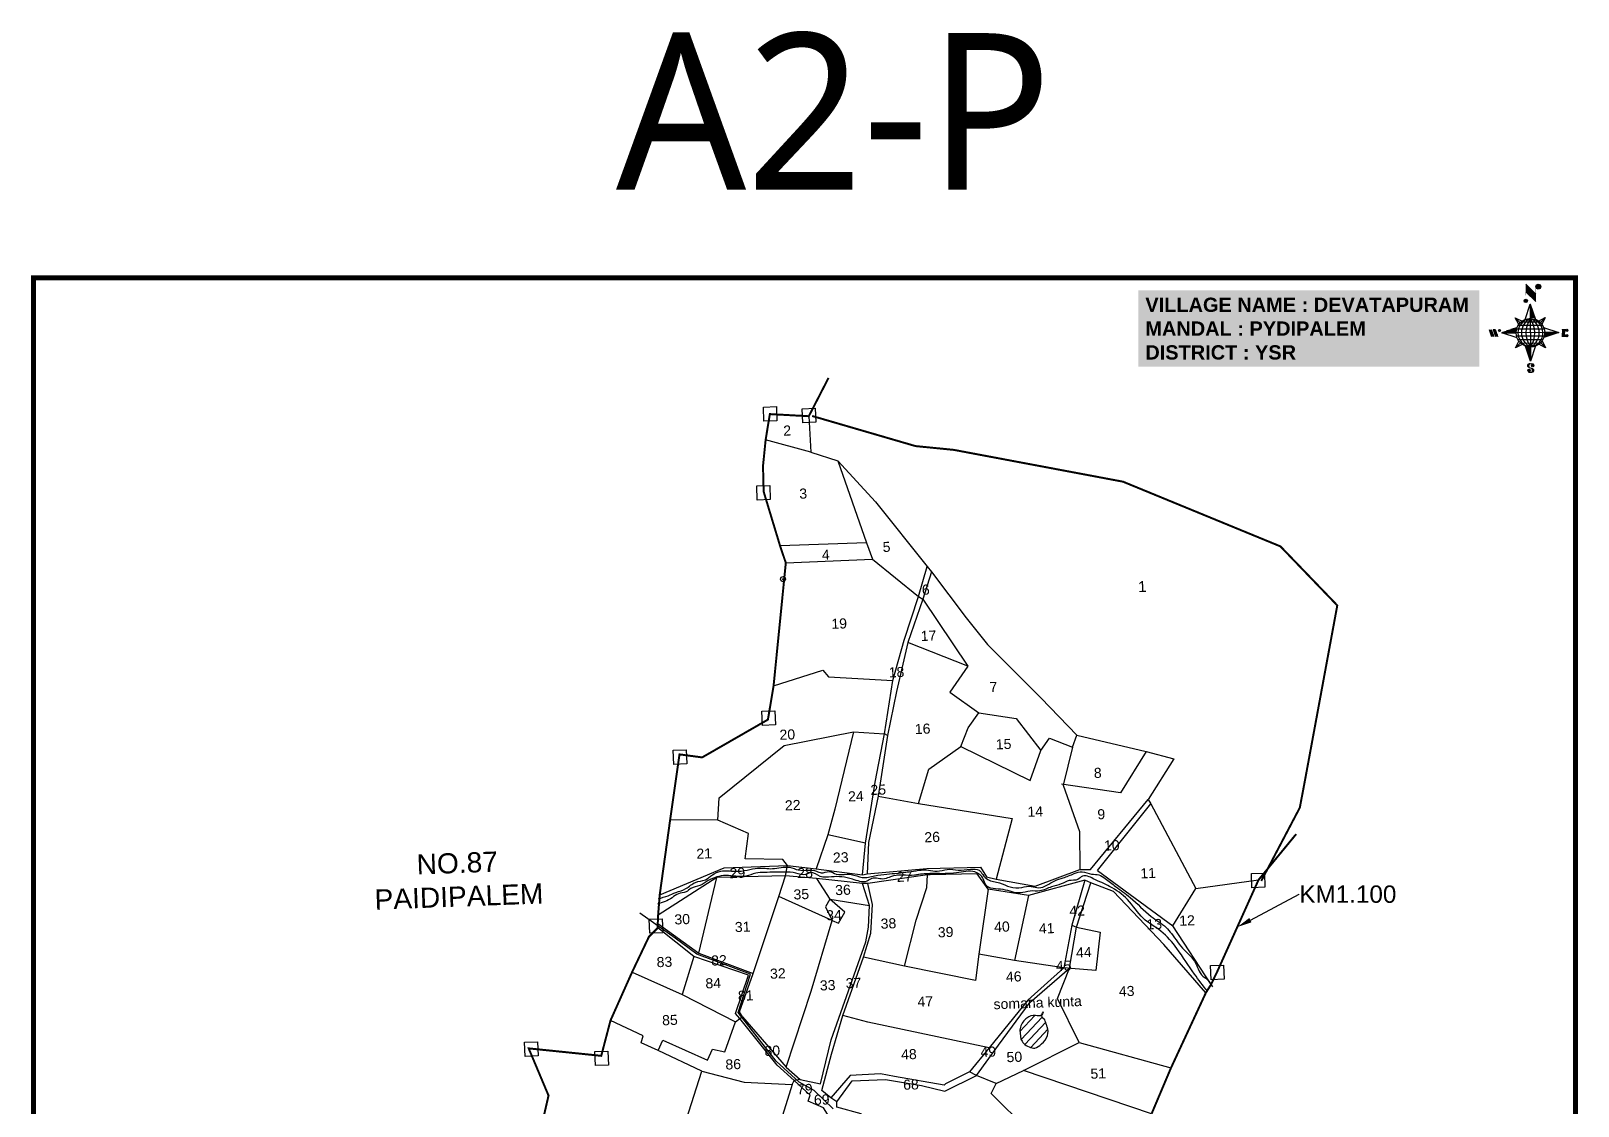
# Model space of a CAD drawing. Header units: inches. Extents: x 196274 to 199395, y 1622864 to 1627776.
# Drawn here: x 196274 to 199395, y 1625607 to 1627776 of the extents above; entities that cross this region are included whole.
import ezdxf
from ezdxf import colors
from ezdxf.entities.mleader import LeaderData, LeaderLine
from ezdxf.enums import TextEntityAlignment as Align
from ezdxf.math import Vec2, Vec3

# ---------------------------------------------------------------- set-up
doc = ezdxf.new("R2010")
doc.units = ezdxf.units.IN
doc.header["$LTSCALE"] = 15
doc.header["$MEASUREMENT"] = 0
doc.header["$PDMODE"] = 32
doc.header["$PDSIZE"] = 10
for name, color, linetype in [('bord', 1, 'Continuous'), ('CADAS', 1, 'Continuous'), ('PLOT', 7, 'Continuous'), ('PLOT NO', 7, 'Continuous'), ('ROAD', 1, 'Continuous'), ('STREAM', 4, 'Continuous'), ('TEXT', 1, 'Continuous'), ('VILLAGE BOUNADRY', 5, 'Continuous'), ('VILLAGE BOUNADRY STONES', 1, 'Continuous'), ('VILLAGE STONES', 240, 'Continuous')]:
    doc.layers.add(name, color=color, linetype=linetype)
doc.styles.get("Standard").update_dxf_attribs({"font": 'arial.ttf'})
doc.styles.add('TMS', font='trebuc.ttf')
pattern_1 = [(267.297113149, (-8720374.938, 50637915.138), (10.5367255337, -0.497431438), [])]
pattern_2 = [(357.297113149, (-8720374.938, 50637915.138), (0.497431438, 10.5367255337), [])]

# ---------------------------------------------------------------- blocks, each defined once
blk = doc.blocks.new('*X14')
at = {"color": 0, "linetype": 'Continuous'}
for p, q in [((6321.6, 240.5), (6322.3, 241.2)), ((6321.6, 240.3), (6322.3, 241)), ((6321.6, 240.1), (6322.3, 240.8)), ((6321.6, 239.9), (6322.4, 240.7)), ((6321.6, 239.8), (6322.4, 240.6)), ((6321.6, 239.6), (6322.5, 240.5)), ((6321.6, 239.4), (6322.5, 240.3)), ((6321.6, 239.2), (6322.6, 240.2)), ((6321.7, 239.1), (6322.6, 240.1)), ((6321.8, 240.8), (6322.4, 241.4)), ((6321.8, 239), (6322.7, 240)), ((6321.8, 239), (6322.8, 239.9)), ((6321.9, 238.9), (6322.9, 239.8)), ((6322, 238.8), (6323, 239.7)), ((6322.1, 241.3), (6322.4, 241.6)), ((6322.1, 238.7), (6323.1, 239.6)), ((6322.2, 238.6), (6323.1, 239.6)), ((6322.3, 238.5), (6323.2, 239.5)), ((6322.4, 238.5), (6323.3, 239.4)), ((6322.5, 238.4), (6323.4, 239.3)), ((6322.7, 238.4), (6323.6, 239.3)), ((6322.8, 238.3), (6323.7, 239.2)), ((6322.9, 238.3), (6323.8, 239.1)), ((6323.1, 238.2), (6323.9, 239.1)), ((6323.2, 238.2), (6324, 239)), ((6323.3, 238.2), (6324.2, 239)), ((6323.5, 238.1), (6324.3, 238.9)), ((6323.7, 238.1), (6324.4, 238.9)), ((6323.8, 238.1), (6324.6, 238.8)), ((6324.1, 238.2), (6324.7, 238.8)), ((6324.3, 238.3), (6324.9, 238.8)), ((6324.6, 238.3), (6325.1, 238.8)), ((6324.8, 238.4), (6325.2, 238.8)), ((6325.1, 238.5), (6325.4, 238.8)), ((6325.4, 238.6), (6325.6, 238.8))]:
    blk.add_line(p, q, dxfattribs=at)
blk = doc.blocks.new('*X13')
at = {"color": 0, "linetype": 'Continuous'}
for p, q in [((6324.4, 240.3), (6324.5, 240.4)), ((6324.6, 240.3), (6324.8, 240.5)), ((6324.7, 240.2), (6325, 240.5)), ((6324.8, 240.2), (6325.2, 240.6)), ((6325, 240.1), (6325.5, 240.6)), ((6325.1, 240.1), (6325.6, 240.6)), ((6325.2, 240), (6325.8, 240.6)), ((6325.3, 240), (6326, 240.6)), ((6325.4, 239.9), (6326.1, 240.6)), ((6325.5, 239.8), (6326.2, 240.5)), ((6325.6, 239.8), (6326.3, 240.5)), ((6325.7, 239.7), (6326.5, 240.4)), ((6325.9, 239.6), (6326.6, 240.3)), ((6326, 239.5), (6326.7, 240.3)), ((6326, 239.4), (6326.8, 240.2)), ((6326.1, 239.3), (6327, 240.2)), ((6326.2, 239.3), (6327.1, 240.1)), ((6326.3, 239.2), (6327.1, 240)), ((6326.4, 239.1), (6327.2, 239.9)), ((6326.5, 239), (6327.3, 239.8)), ((6326.5, 238.9), (6327.4, 239.7)), ((6326.6, 238.8), (6327.5, 239.6)), ((6326.7, 238.7), (6327.5, 239.5)), ((6326.8, 238.6), (6327.6, 239.4)), ((6326.8, 238.5), (6327.7, 239.3)), ((6326.8, 236.5), (6327.4, 237)), ((6326.9, 238.3), (6327.8, 239.2)), ((6326.9, 238.2), (6327.9, 239.1)), ((6326.9, 236.8), (6327.6, 237.4)), ((6327, 238.1), (6327.8, 239)), ((6327, 237.9), (6327.8, 238.8)), ((6327, 237.8), (6327.8, 238.6)), ((6327, 237.6), (6327.8, 238.4)), ((6327, 237.4), (6327.8, 238.2)), ((6327, 237.3), (6327.8, 238)), ((6327, 237.1), (6327.8, 237.9))]:
    blk.add_line(p, q, dxfattribs=at)
blk = doc.blocks.new('H')
at = {"layer": 'bord', "extrusion": (0.000427885, 0.004792, 0.999988)}
h = blk.add_hatch(dxfattribs=at)
h.set_pattern_fill('LINE', color=8, scale=84.387686, angle=-2.7029, style=0)
h.set_pattern_definition(pattern_2)
h.paths.add_polyline_path([(-492, 786, -0.090992), (-448, 775), (-486, 912)])
h = blk.add_hatch(dxfattribs=at)
h.set_pattern_fill('LINE', color=8, scale=84.387686, angle=-92.7029, style=0)
h.set_pattern_definition(pattern_1)
h.paths.add_polyline_path([(-625, 665, -0.090992), (-615, 710), (-751, 671)])
h = blk.add_hatch(dxfattribs=at)
h.set_pattern_fill('LINE', color=8, scale=84.387686, angle=-92.7029, style=0)
h.set_pattern_definition(pattern_1)
h.paths.add_polyline_path([(-246, 647), (-372, 653, -0.090992), (-382, 609)])
h = blk.add_hatch(dxfattribs=at)
h.set_pattern_fill('LINE', color=8, scale=84.387686, angle=-2.7029, style=0)
h.set_pattern_definition(pattern_2)
h.paths.add_polyline_path([(-504, 533, -0.090992), (-549, 543), (-510, 406)])
for p, q in [((-519, 1020, -1217), (-435, 927, -1216)), ((-516, 1087, -1217), (-432, 994, -1217)), ((-538, 774, -1216), (-487, 906, -1216)), ((-487, 906, -1216), (-493, 780, -1216)), ((-487, 906, -1216), (-448, 769, -1216)), ((-865, 701, -1215), (-847, 638, -1215)), ((-847, 700, -1215), (-829, 637, -1215)), ((-829, 699, -1215), (-811, 636, -1215)), ((-829, 699, -1215), (-811, 698, -1215)), ((-811, 698, -1215), (-794, 635, -1215)), ((-752, 665, -1215), (-615, 704, -1215)), ((-627, 794, -1216), (-567, 760, -1216)), ((-627, 794, -1216), (-584, 747, -1215)), ((-599, 731, -1215), (-627, 794, -1216)), ((-421, 753, -1216), (-359, 781, -1216)), ((-359, 781, -1216), (-405, 739, -1216)), ((-359, 781, -1216), (-392, 721, -1215)), ((-379, 693, -1215), (-246, 641, -1215)), ((-752, 665, -1215), (-625, 659, -1215)), ((-619, 614, -1215), (-752, 665, -1215)), ((-639, 526, -1214), (-606, 585, -1215)), ((-639, 526, -1214), (-593, 568, -1215)), ((-577, 553, -1215), (-639, 526, -1214)), ((-371, 513, -1214), (-414, 560, -1215)), ((-399, 576, -1215), (-371, 513, -1214)), ((-246, 641, -1215), (-383, 603, -1215)), ((-373, 647, -1215), (-246, 641, -1215)), ((-213, 669, -1215), (-217, 601, -1215)), ((-197, 600, -1215), (-194, 668, -1215)), ((-511, 400, -1214), (-549, 537, -1214)), ((-460, 533, -1215), (-511, 400, -1214)), ((-505, 527, -1214), (-511, 400, -1214)), ((-371, 513, -1214), (-431, 546, -1215))]:
    blk.add_line(p, q, dxfattribs=at)
at = {"layer": 'bord', "color": 8, "linetype": 'ByBlock', "extrusion": (0.000427885, 0.004792, 0.999988)}
for p, q in [((-375, 679, -1215), (-620, 691, -1215)), ((-386, 711, -1215), (-605, 722, -1215)), ((-411, 744, -1216), (-578, 752, -1216)), ((-493, 780, -1216), (-505, 527, -1214)), ((-373, 647, -1215), (-625, 659, -1215)), ((-378, 616, -1215), (-623, 628, -1215)), ((-392, 585, -1215), (-611, 595, -1215)), ((-420, 555, -1215), (-587, 562, -1215))]:
    blk.add_line(p, q, dxfattribs=at)
at = {"layer": 'bord', "extrusion": (0.000427885, 0.004792, 0.999988), "elevation": -1212}
for points, const_width in [([(-522, 960), (-516, 1093)], 1.61), ([(-434, 933), (-428, 1066)], 1.61), ([(-870, 707), (-846, 706)], 0.642), ([(-829, 643), (-855, 644)], 0.642), ([(-829, 643), (-821, 678)], 0.642), ([(-811, 642), (-784, 641)], 0.642), ([(-793, 641), (-782, 694)], 0.642), ([(-177, 605), (-226, 607)], 0.706), ([(-223, 676), (-174, 673)], 0.706), ([(-195, 645), (-185, 644)], 0.706)]:
    blk.add_lwpolyline(points, dxfattribs=dict(at, const_width=const_width))
for points, const_width in [([(-414, 1073, 1), (-398, 1058, 1)], 22.3), ([(-530, 950, 1), (-520, 939, 1)], 14.8), ([(-776, 697, 1), (-769, 690, 1)], 8.9), ([(-180, 618, 1), (-173, 611, 1)], 9.79), ([(-178, 667, 1), (-171, 660, 1)], 9.79), ([(-525, 322, 1), (-533, 329, 1)], 11.1), ([(-490, 362, 1), (-498, 369, 1)], 11.1)]:
    blk.add_lwpolyline(points, format="xyb", close=True, dxfattribs=dict(at, const_width=const_width))
for points in [[(-537, 317), (-531, 310), (-520, 307), (-505, 307), (-494, 310), (-486, 318), (-487, 326), (-491, 333), (-494, 336), (-503, 341), (-522, 347), (-530, 352), (-534, 355), (-537, 363), (-537, 373), (-530, 381), (-520, 384), (-504, 384), (-493, 380), (-487, 373)], [(-522, 348), (-526, 354), (-528, 361), (-528, 371), (-526, 375), (-521, 381), (-515, 384)], [(-505, 307), (-499, 312), (-497, 319), (-497, 327), (-501, 335), (-509, 343)]]:
    blk.add_lwpolyline(points, dxfattribs=at)
at = {"layer": 'bord', "extrusion": (0.000427885, 0.004792, 0.999988)}
for centre, radius in [((-406, 1065, -1212), 22.3), ((-525, 944, -1212), 14.8), ((-773, 694, -1212), 8.9), ((-498, 659, -1212), 127), ((-177, 615, -1212), 9.79), ((-174, 663, -1212), 9.79), ((-529, 325, -1212), 11.1), ((-494, 365, -1212), 11.1)]:
    blk.add_circle(centre, radius, dxfattribs=at)
at = {"layer": 'bord', "color": 8, "linetype": 'ByBlock', "extrusion": (0.000427885, 0.004792, 0.999988)}
for centre, radius, start, end in [((-482, 658, -1212), 128, 94.9254, 259.6691), ((-437, 656, -1212), 141, 113.2864, 241.308), ((-316, 651, -1212), 222, 142.5892, 212.0053), ((-560, 662, -1212), 141, 293.2864, 61.308), ((-681, 668, -1212), 222, 322.5892, 32.0053), ((-515, 660, -1212), 128, 274.9254, 79.6691)]:
    blk.add_arc(centre, radius, start, end, dxfattribs=at)
at = {"layer": 'bord', "extrusion": (0.000427885, 0.004792, 0.999988)}
for points in [[(-516, 1093, -1212), (-431, 1000, -1212), (-519, 1026, -1212), (-434, 933, -1212)], [(-864, 707, -1212), (-846, 706, -1212), (-846, 644, -1212), (-829, 643, -1212)], [(-829, 705, -1212), (-811, 704, -1212), (-811, 642, -1212), (-793, 641, -1212)], [(-193, 674, -1212), (-197, 606, -1212), (-213, 675, -1212), (-216, 607, -1212)]]:
    blk.add_solid(points, dxfattribs=at)
at = {"layer": 'bord', "extrusion": (0.000427885, 0.004792, 0.999988), "xscale": 7.977342409717546, "yscale": 7.977342409717546, "zscale": 7.977342409717546, "rotation": 138.0840426661453}
for name, p in [('*X13', (38301, -31929, -1212)), ('*X14', (38314, -31951, -1212))]:
    blk.add_blockref(name, p, dxfattribs=at)

msp = doc.modelspace()

# ---------------------------------------------------------------- hatches: boundary and pattern name
at = {"layer": 'STREAM'}
h = msp.add_hatch(dxfattribs=at)
h.set_pattern_fill('ANSI31', color=256, scale=101.576632, angle=2.1352)
h.set_pattern_definition([(47.13518, (190089.501, 1617000.012), (-9.30646, 8.637454), [])])
edge = h.paths.add_edge_path()
edge.add_spline(control_points=[(198271.3, 1625742.2), (198272.8, 1625739.2), (198276.5, 1625732), (198287.1, 1625726.4), (198301.1, 1625722), (198314.6, 1625733.5), (198326.7, 1625747.2), (198326.3, 1625763.6), (198321.1, 1625774), (198320.6, 1625783), (198313.1, 1625785.6), (198313.5, 1625790), (198314.1, 1625792.1)], knot_values=[4.463767, 4.463767, 4.463767, 4.463767, 4.948671, 5.624721, 6.190878, 6.968456, 7.990947, 8.842863, 9.1626, 9.742194, 9.962478, 10.192446, 10.192446, 10.192446, 10.192446], degree=3, periodic=0)
edge.add_spline(control_points=[(198314.1, 1625792.1), (198313.8, 1625791.8), (198310.5, 1625787.2), (198298.4, 1625792.5), (198281.3, 1625785.4), (198267, 1625766.4), (198269.8, 1625750.5), (198271.3, 1625742.2)], knot_values=[0, 0, 0, 0, 0.04745, 0.669716, 1.560614, 2.667587, 3.861653, 3.861653, 3.861653, 3.861653], degree=3, periodic=0)
h.paths.add_polyline_path([(198211.4, 1625796.6), (198399.9, 1625803.7), (198398.7, 1625834.6), (198210.3, 1625827.6)], flags=9)

# ---------------------------------------------------------------- linework, layer by layer
at = {"color": 3}
msp.add_point((197791.4, 1626670.1), dxfattribs=at)
at = {"layer": 'PLOT'}
for points in [[(197883.1, 1627075.5), (197843.5, 1626998.5), (197847.8, 1626925.7)], [(197847.8, 1626925.7), (197756.4, 1626950.9)], [(197847.8, 1626925.7), (197902.2, 1626908.8), (197978.2, 1626825.9), (198081.9, 1626695.3), (198090.9, 1626684.9), (198161.1, 1626591.8), (198203.8, 1626538.4), (198312.4, 1626429.9), (198383.8, 1626354.9), (198523.7, 1626322), (198579.7, 1626307.6), (198527.9, 1626225.8), (198533.7, 1626216.4), (198624.2, 1626045.7), (198750.6, 1626063.3)], [(197902.2, 1626908.8), (197959.6, 1626743.3), (197972.1, 1626710), (198064.8, 1626635.2), (198073.2, 1626629.2), (198164.3, 1626494.3), (198127.7, 1626441.9), (198186.6, 1626400.2), (198261.5, 1626388.6), (198311.8, 1626324), (198329.1, 1626349.1), (198375.4, 1626331.1), (198383.8, 1626354.9)], [(197959.6, 1626743.3), (197785.6, 1626736.8)], [(197660.1, 1626184.1), (197662.6, 1626228.6), (197793.9, 1626334.6), (197933.5, 1626361.8), (197996.1, 1626358), (198013.2, 1626465.2), (198035.7, 1626546.9), (198064.8, 1626635.2), (198081.9, 1626695.3)], [(197797.1, 1626702.7), (197972.1, 1626710)], [(198090.9, 1626684.9), (198073.2, 1626629.2), (198043.4, 1626542.3), (198020.3, 1626443.3), (198002.3, 1626354.7), (197996.1, 1626358)], [(198164.3, 1626494.3), (198043.4, 1626542.3)], [(197772.4, 1626454.6), (197871.8, 1626486.6), (197883.2, 1626472.7), (198013.2, 1626465.2)], [(198064.9, 1626217.1), (198085.5, 1626286.4), (198150.4, 1626332.5), (198164.7, 1626370.3), (198186.6, 1626400.2)], [(197933.5, 1626361.8), (197895.8, 1626206.1), (197881.6, 1626154.5), (197858.2, 1626085.9)], [(197951.9, 1626073.4), (197957.9, 1626137.3), (197977.2, 1626260.4), (197996.1, 1626358)], [(198002.3, 1626354.7), (197983.3, 1626232.4), (197963.6, 1626139), (197961.1, 1626075.5)], [(198150.4, 1626332.5), (198289.7, 1626263.7), (198311.8, 1626324)], [(198523.7, 1626322), (198472.5, 1626238.8), (198352.9, 1626256.2)], [(198375.4, 1626331.1), (198356.7, 1626254.6), (198389.3, 1626160.7), (198390, 1626084.1), (198411.9, 1626084), (198527.9, 1626225.8)], [(197983.3, 1626232.4), (198064.9, 1626217.1), (198253.5, 1626187.1), (198221.4, 1626064.6)], [(198426, 1626082), (198533.7, 1626216.4)], [(197539.3, 1625719.2), (197548.9, 1625740.1), (197639, 1625699.8), (197649.1, 1625722.1), (197674.2, 1625716.8), (197695.8, 1625777.3), (197704.3, 1625783.6), (197709.6, 1625787.3), (197703.7, 1625797.2), (197731.3, 1625874.3), (197783.3, 1626029.9), (197796.2, 1626071.6), (197800.5, 1626092.2), (197791.2, 1626104.3), (197715.2, 1626105.6), (197721.9, 1626156.6), (197660.1, 1626184.1), (197563.8, 1626184.6)], [(197957.9, 1626137.3), (197881.6, 1626154.5)], [(198644.4, 1625835.6), (198559.5, 1625932.9), (198458.3, 1626039.9), (198412.1, 1626057.7), (198400.4, 1626062.6), (198286.4, 1626031.9), (198205.6, 1626044.3), (198183.3, 1626075.6), (198088.5, 1626073.5), (198083.2, 1626073.3), (197962.4, 1626055.8), (197952, 1626055.8), (197859.1, 1626066.1), (197796.2, 1626071.6), (197658.2, 1626068), (197539.5, 1625991.9)], [(197542.7, 1626032.9), (197672.6, 1626087.4), (197800.5, 1626092.2), (197858.2, 1626085.9), (197951.9, 1626073.4), (197961.1, 1626075.5), (198081.6, 1626086.6), (198189.9, 1626088.7), (198202.2, 1626069.6), (198221.4, 1626064.6), (198299.9, 1626050.8), (198390, 1626084.1)], [(197621.8, 1625915.7), (197658.2, 1626068)], [(197859.1, 1626066.1), (197885.7, 1626024.5), (197966, 1626011.8), (197952, 1626055.8)], [(198036.5, 1625889.1), (198060.1, 1625982), (198081.7, 1626048.1), (198083.2, 1626073.3)], [(198426, 1626082), (198577.6, 1625970.4), (198624.2, 1626045.7)], [(198400.4, 1626062.6), (198374, 1625972.1), (198357.7, 1625886.3), (198285.4, 1625820.9), (198207, 1625724.4), (198167.3, 1625675.9), (198119.1, 1625652.1), (198116.5, 1625649.6), (198016.1, 1625667.1), (197987.8, 1625672.1), (197926.8, 1625668.9), (197887.7, 1625624), (197869.6, 1625638.3), (197889.5, 1625711.8), (197912.3, 1625790), (197954, 1625907.7), (197968.9, 1625956.1), (197972.1, 1626013.8), (197962.4, 1626055.8)], [(198205.6, 1626044.3), (198188, 1625923.1), (198186.3, 1625913.4)], [(198294.2, 1625820.4), (198369.5, 1625885.4), (198383.3, 1625968), (198412.1, 1626057.7)], [(197797.7, 1625685.7), (197848.2, 1625838.8), (197890.9, 1625981.3), (197783.3, 1626029.9)], [(197826.3, 1625660.5), (197867.2, 1625652.2), (197888.8, 1625740.7), (197958.7, 1625938.6), (197964.2, 1625968.3), (197966, 1626011.8)], [(197890.9, 1625981.3), (197903.1, 1625976.1), (197916.4, 1625998.1), (197885.7, 1626024.5), (197877.2, 1626009), (197890.9, 1625981.3)], [(198286.4, 1626031.9), (198258.6, 1625900.8)], [(197538.8, 1625975.1), (197621.8, 1625915.7), (197731.3, 1625874.3)], [(198374, 1625972.1), (198383.3, 1625968), (198431.1, 1625957.7), (198422.6, 1625880.9), (198372.4, 1625884.4), (198357.7, 1625886.3), (198258.6, 1625900.8), (198186.3, 1625913.4), (198179.4, 1625860.4), (198036.5, 1625889.1), (197954, 1625907.7)], [(197901.7, 1625546.3), (197886.4, 1625548.1), (197887.6, 1625579.9), (197873.3, 1625603.5), (197842.1, 1625617.2), (197846.3, 1625629.3), (197813.8, 1625658.8), (197779.5, 1625689.6), (197704.3, 1625783.6), (197695.7, 1625793.8), (197721.6, 1625871.4), (197611.7, 1625908.8), (197538.9, 1625966.7)], [(198654.9, 1625852.5), (198577.6, 1625970.4)], [(197611.7, 1625908.8), (197588.3, 1625832.1)], [(197487.1, 1625877.5), (197588.3, 1625832.1), (197695.8, 1625777.3)], [(198221.4, 1625652.8), (198276.7, 1625679), (198388.5, 1625735.6), (198344.9, 1625824.4), (198369.5, 1625885.4)], [(198181.6, 1625668.7), (198226, 1625730), (198290.2, 1625816.6), (198294.2, 1625820.4), (198285.4, 1625820.9)], [(197709.6, 1625787.3), (197797.7, 1625685.7), (197826.3, 1625660.5), (197813.8, 1625658.8)], [(198207, 1625724.4), (197962.7, 1625776.2), (197912.3, 1625790)], [(197569.6, 1625496.6), (197627.9, 1625677.7), (197539.3, 1625719.2), (197505.5, 1625734.9), (197509.3, 1625749), (197443.5, 1625779.9)], [(198388.5, 1625735.6), (198574, 1625684)], [(197627.9, 1625677.7), (197713.2, 1625655.2), (197809.7, 1625650.7), (197813.8, 1625658.8)], [(197900.1, 1625615.6), (197931.1, 1625658.2), (197998.1, 1625660.7), (198070.8, 1625648.4), (198118, 1625637.2), (198181.6, 1625668.7), (198167.3, 1625675.9)], [(197960.2, 1625560.9), (198019.8, 1625549.8), (198121.5, 1625533.8), (198203.4, 1625508.3), (198223.8, 1625568.8), (198284.6, 1625559.7), (198211.5, 1625632.6), (198221.4, 1625652.8), (198181.6, 1625668.7)], [(198534.9, 1625591.6), (198276.7, 1625679)], [(197809.7, 1625650.7), (197764.5, 1625504), (197744.2, 1625423.5)], [(197585.7, 1624755.5), (197604.7, 1624817.5), (197666.7, 1624894.4), (197669.3, 1624899.3), (197725.7, 1625049.3), (197775.6, 1625181.9), (197848.3, 1625375.2), (197862.3, 1625390.3), (197878.5, 1625443.2), (197903.3, 1625443.5), (197911.5, 1625449.6), (197922.5, 1625488.8), (197921.7, 1625500.4), (197926.6, 1625506.2), (197931.9, 1625521.7), (197960.2, 1625560.9), (197948.9, 1625591.8), (197899.9, 1625604.7), (197900.1, 1625615.6), (197887.7, 1625624)]]:
    msp.add_lwpolyline(points, dxfattribs=at)
at = {"layer": 'ROAD'}
msp.add_lwpolyline([(197892.4, 1625601.4), (197854.6, 1625638.7), (197823.7, 1625655.3), (197777.6, 1625697.9), (197700.9, 1625795.8), (197726.2, 1625872.9), (197617.6, 1625913.7), (197574.1, 1625945.7), (197502.3, 1625996.3)], dxfattribs=at)
at = {"layer": 'STREAM'}
for points in [[(198648, 1625838.6), (198621.3, 1625873.4), (198586.1, 1625924.7), (198553.7, 1625959.9), (198518.1, 1625985.9), (198486.5, 1626023.5), (198450.3, 1626050), (198417.2, 1626065.8), (198395.5, 1626070.8), (198386.2, 1626064.4), (198368.5, 1626061.9), (198352.7, 1626055.2), (198333, 1626049.3), (198309.7, 1626041.2), (198290.1, 1626040.7), (198270.5, 1626037), (198235.5, 1626043.7), (198200.6, 1626053.1), (198195.4, 1626065.5), (198178.5, 1626079.3), (198141.2, 1626077.5), (198095.5, 1626076), (198064.9, 1626074.2), (198056.5, 1626072.9), (198008.3, 1626069.7), (197996.1, 1626065.3), (197970.6, 1626066.2), (197960.3, 1626060.7), (197931.6, 1626064.8), (197889.3, 1626069.5), (197866.4, 1626070.5), (197847.2, 1626078.2), (197836.9, 1626073.9), (197817.3, 1626076.9), (197794.8, 1626079.1), (197754.5, 1626078.3), (197736.5, 1626076.7), (197716.7, 1626070.9), (197676, 1626072.1), (197640.6, 1626061.8), (197623.6, 1626052), (197605.8, 1626046.2), (197595.9, 1626039), (197580.4, 1626035.5), (197567.7, 1626027.4), (197538.1, 1626014.1)], [(197540.4, 1626025.2), (197559.5, 1626031.5), (197575.5, 1626037.9), (197595.5, 1626045.8), (197614.8, 1626058.3), (197634.9, 1626063.7), (197648.9, 1626073.3), (197665.7, 1626080.8), (197694.8, 1626080.8), (197719.4, 1626083.1), (197740.3, 1626087.1), (197770.1, 1626086), (197804.7, 1626088.7), (197822.9, 1626083.3), (197859, 1626080.9), (197868.5, 1626077.4), (197884.5, 1626080.3), (197899, 1626074.9), (197920.2, 1626074.8), (197928.7, 1626074.4), (197951.3, 1626068.4), (197976.3, 1626071.4), (198000.8, 1626075), (198045, 1626079.4), (198084.7, 1626083.1), (198102.2, 1626080.7), (198122.8, 1626084.5), (198144.7, 1626083.2), (198169.4, 1626084.8), (198187, 1626082.8), (198194.4, 1626074.1), (198204.7, 1626064.1), (198228.4, 1626057.5), (198249.6, 1626049.1), (198273, 1626048.2), (198292.3, 1626050.3), (198307.3, 1626047.5), (198339.8, 1626061.7), (198356.5, 1626067.4), (198378.9, 1626076), (198395.2, 1626079.7), (198414, 1626075.1), (198428.7, 1626073.3), (198441.4, 1626066.1), (198462.3, 1626049.8), (198491.8, 1626027.9), (198534, 1625989.5), (198564.2, 1625967.5), (198575, 1625954.9), (198600.7, 1625922.1), (198619, 1625902.7), (198627, 1625888), (198635.6, 1625872), (198647.1, 1625862.4), (198657.7, 1625847.4)], [(198271.3, 1625742.2), (198270.4, 1625766.4), (198283.5, 1625784.7), (198300.8, 1625790), (198313.4, 1625791.2), (198316.2, 1625797.3), (198314, 1625786.3), (198317.5, 1625783.5), (198322.2, 1625772.7), (198324.5, 1625766.7), (198324.8, 1625749.3), (198312.8, 1625732.4), (198299.3, 1625724.1), (198288.1, 1625726.5), (198276.5, 1625733.8), (198271.3, 1625742.2)]]:
    msp.add_spline(points, degree=3, dxfattribs=at)
at = {"layer": 'VILLAGE BOUNADRY', "color": 5, "const_width": 10}
msp.add_lwpolyline([(196279.4, 1627277.9), (199390.2, 1627277.9), (199390.2, 1622869.4), (196279.4, 1622869.4)], close=True, dxfattribs=at)
at = {"layer": 'VILLAGE BOUNADRY', "const_width": 4}
for points in [[(197287, 1625492), (197318.5, 1625628.3), (197278.4, 1625723.5), (197424.8, 1625708.5), (197443.5, 1625779.9), (197487.1, 1625877.5), (197521.1, 1625948.9), (197538.9, 1625966.7), (197538.8, 1625975.1), (197539.5, 1625991.9), (197542.7, 1626032.9), (197563.8, 1626184.6), (197582.6, 1626316.5), (197628.4, 1626310.4), (197761, 1626386.6), (197772.4, 1626454.6), (197797.1, 1626702.7), (197785.6, 1626736.8), (197752.4, 1626846.3), (197751.1, 1626898.1), (197756.4, 1626950.9), (197764.9, 1627002.8), (197843.5, 1626998.5), (197883.1, 1627075.5)], [(197850.2, 1626999), (198058.6, 1626938.3), (198136.1, 1626930.6), (198477.2, 1626866.5), (198794.8, 1626736), (198909.5, 1626616.9), (198842.8, 1626256), (198833.9, 1626209), (198756.1, 1626061.1)], [(198750.6, 1626063.3), (198750.6, 1626063.3), (198826.5, 1626155.6), (198750.6, 1626063.3), (198667.2, 1625878.1), (198654.9, 1625852.5), (198644.4, 1625835.6), (198574, 1625684), (198534.9, 1625591.6)]]:
    msp.add_lwpolyline(points, dxfattribs=at)
at = {"layer": 'VILLAGE BOUNADRY STONES'}
for points in [[(197751.8, 1627016.9), (197778, 1627017.9), (197779.1, 1626989.4), (197752.8, 1626988.4)], [(197830.4, 1627013.7), (197856.6, 1627014.7), (197857.7, 1626986.2), (197831.5, 1626985.3)], [(197738.5, 1626858), (197764.7, 1626858.9), (197765.8, 1626830.5), (197739.6, 1626829.5)], [(197749, 1626403.3), (197775.2, 1626404.3), (197776.3, 1626375.8), (197750, 1626374.8)], [(197570, 1626324.8), (197596.2, 1626325.7), (197597.2, 1626297.3), (197571, 1626296.3)], [(198736.3, 1626075.9), (198762.5, 1626076.9), (198763.6, 1626048.4), (198737.3, 1626047.4)], [(198736.3, 1626075.9), (198762.5, 1626076.9), (198763.6, 1626048.4), (198737.3, 1626047.4)], [(197521.5, 1625984.1), (197547.8, 1625985.1), (197548.8, 1625956.6), (197522.6, 1625955.6)], [(198653.8, 1625890.5), (198680, 1625891.4), (198681, 1625863), (198654.8, 1625862)], [(197270.3, 1625735.9), (197296.5, 1625736.8), (197297.5, 1625708.4), (197271.3, 1625707.4)], [(197411.8, 1625717.2), (197438, 1625718.2), (197439.1, 1625689.7), (197412.9, 1625688.7)]]:
    msp.add_lwpolyline(points, close=True, dxfattribs=at)

# ---------------------------------------------------------------- block references
at = {"layer": 'VILLAGE BOUNADRY', "color": 1, "xscale": 0.2264124100680409, "yscale": 0.2264124100680409, "zscale": 0.2264124100680409, "rotation": 3.078330600073182}
msp.add_blockref('H', (199419.8, 1627025.3, 275.1), dxfattribs=at)

# ---------------------------------------------------------------- texts
at = {"layer": 'CADAS', "color": 2, "style": 'TMS'}
msp.add_text('A2-P', height=315.69, dxfattribs=at).set_placement((197454.6, 1627455.5, 281.1))
at = {"layer": 'PLOT NO'}
for s, height, p in [('2', 20.3, (197799.8, 1626969.6)), ('3', 20.3, (197832.2, 1626842.5)), ('4', 20.3, (197877.6, 1626719)), ('5', 20.3, (198000.3, 1626735)), ('6', 20.3, (198079.4, 1626648.8)), ('1', 22, (198516.2, 1626655)), ('19', 20.32, (197904.7, 1626580.3)), ('17', 20.32, (198084.9, 1626555.8)), ('18', 20.32, (198020.3, 1626482.3)), ('7', 20.3, (198215.9, 1626452.4)), ('16', 20.32, (198073.1, 1626368.1)), ('20', 20.32, (197800.1, 1626356.5)), ('15', 20.32, (198236.4, 1626337.2)), ('8', 20.3, (198426.3, 1626279.2)), ('25', 20.32, (197983.5, 1626245.2)), ('22', 20.32, (197811, 1626214.1)), ('24', 20.32, (197938.4, 1626232.2)), ('14', 20.32, (198300.3, 1626201.2)), ('9', 20.3, (198433.4, 1626195.8)), ('26', 20.32, (198092.3, 1626149.7)), ('21', 20.32, (197632.5, 1626116.5)), ('10', 20.32, (198454.7, 1626133)), ('23', 20.32, (197907.9, 1626108.7)), ('29', 20.32, (197699.4, 1626077.3)), ('28', 20.32, (197836, 1626077.6)), ('27', 20.32, (198036.5, 1626069.9)), ('11', 20.32, (198527.9, 1626077)), ('35', 20.32, (197828.3, 1626034.4)), ('36', 20.32, (197912.4, 1626043.2)), ('34', 20.32, (197894.3, 1625992.3)), ('42', 20.32, (198384.7, 1626001.1)), ('30', 20.32, (197588.1, 1625984)), ('31', 20.32, (197710.1, 1625968.7)), ('38', 20.32, (198004.1, 1625975.5)), ('40', 20.32, (198233, 1625968.9)), ('41', 20.32, (198323.2, 1625965.6)), ('13', 20.32, (198540.3, 1625974.1)), ('12', 20.32, (198606.4, 1625981.5)), ('39', 20.32, (198119.5, 1625958)), ('83', 20.32, (197552.3, 1625897.9)), ('82', 20.32, (197662.3, 1625901.1)), ('44', 20.32, (198398.2, 1625917.3)), ('32', 20.32, (197781, 1625874.6)), ('46', 20.32, (198256.8, 1625868.4)), ('45', 20.32, (198357.5, 1625890.1)), ('84', 20.32, (197650.7, 1625855.1)), ('33', 20.32, (197881.5, 1625850.9)), ('37', 20.32, (197933.6, 1625855.3)), ('43', 20.32, (198484.6, 1625839)), ('81', 20.32, (197716.3, 1625830)), ('47', 20.32, (198078.4, 1625818.1)), ('somana kunta', 20.315, (198305.1, 1625815.8)), ('85', 20.32, (197563.3, 1625780.7)), ('80', 20.32, (197769.8, 1625718.7)), ('48', 20.32, (198045.4, 1625711.7)), ('49', 20.32, (198205.5, 1625716.7)), ('86', 20.32, (197691, 1625691.5)), ('50', 20.32, (198258.1, 1625706.3)), ('68', 20.32, (198049.5, 1625650.6)), ('51', 20.32, (198427.3, 1625672.8)), ('79', 20.32, (197835.4, 1625641.4)), ('69', 20.32, (197869.5, 1625620.2))]:
    msp.add_text(s, height=height, rotation=2.1352, dxfattribs=at).set_placement(p, align=Align.MIDDLE_CENTER)
at = {"layer": 'TEXT', "insert": (196959.9, 1626111.3), "char_height": 40.631, "width": 340.677, "attachment_point": 1, "rotation": 2.1352}
msp.add_mtext('\\pi91.76541;NO.87 \\P\\pi4.33745;PAIDIPALEM', dxfattribs=at)
at = {"layer": 'VILLAGE BOUNADRY', "insert": (198522.3, 1627237.7), "char_height": 28.806, "width": 659.267, "attachment_point": 1, "bg_fill": 1, "box_fill_scale": 1.5, "bg_fill_color": 9, "bg_fill_transparency": 0}
msp.add_mtext('{\\fArial|b1|i0|c0|p34;\\C1;VILLAGE NAME :\\C5; DEVATAPURAM\\P\\C1;MANDAL : \\C5;PYDIPALEM\\P\\C1;DISTRICT : \\C5;YSR}', dxfattribs=at)

# ---------------------------------------------------------------- leaders
at = {"layer": 'VILLAGE STONES', "color": 1}
ml = msp.add_multileader_mtext('Standard', dxfattribs=at)
ml.set_content('KM1.100', color=1)
ml.set_leader_properties()
ml.build(insert=Vec2(0, 0))
ml.multileader.update_dxf_attribs({"dogleg_length": 0.36, "arrow_head_size": 30})
ctx = ml.context
ctx.base_point, ctx.char_height, ctx.arrow_head_size, ctx.landing_gap_size, ctx.plane_origin = Vec3(198832.9, 1626034.3), 35, 30, 0.09, Vec3(199181.5, 1625855.2)
notes = []
notes.append((ctx, [(0, (1, 1, 0), (198832.9, 1626034.3), (1, 0), 1.396927018504357e-11, [(0, [(198707.7, 1625968.1)], 0, [])])]))
ctx.mtext.insert, ctx.mtext.flow_direction = Vec3(198833, 1626052.1), 5
for ctx, leaders in notes:
    for number, flags, end, landing, length, lines in leaders:
        leader = LeaderData()
        leader.index, (leader.has_last_leader_line, leader.has_dogleg_vector, leader.attachment_direction) = number, flags
        leader.last_leader_point, leader.dogleg_vector, leader.dogleg_length = Vec3(end), Vec3(landing), length
        for number, points, colour, breaks in lines:
            line = LeaderLine()
            line.index, line.vertices, line.color, line.breaks = number, Vec3.list(points), colors.encode_raw_color(colour), breaks
            leader.lines.append(line)
        ctx.leaders.append(leader)

doc.saveas('drawing.dxf')
